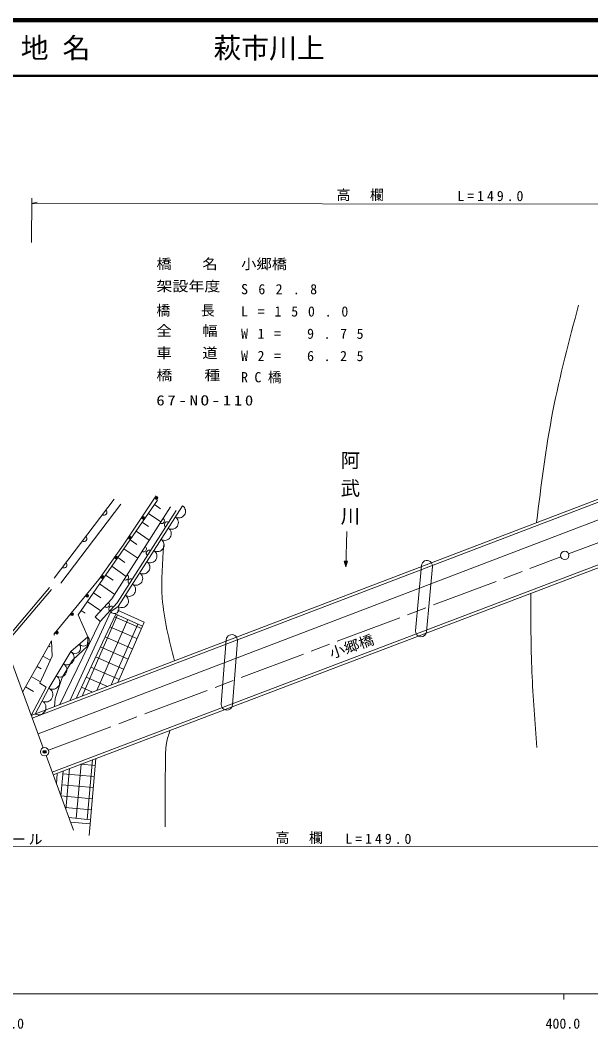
# Model space of a CAD drawing. Units: millimetres, scale not verified. Extents: x 40000 to 680000, y 20000 to 380000.
# Drawn here: x 370268 to 472874, y 198715 to 380000 of the extents above; entities that cross this region are included whole.
import ezdxf
from ezdxf.enums import TextEntityAlignment as Align

# ---------------------------------------------------------------- set-up
doc = ezdxf.new("R2010")
doc.units = ezdxf.units.MM
doc.header["$LTSCALE"] = 1000
doc.header["$PDMODE"] = 32
doc.header["$PDSIZE"] = 500
doc.linetypes.add('CHAIN', pattern=[18.5, 12, -1.5, 3.5, -1.5])
for name, color, linetype, lineweight in [('M-BGD', 7, 'Continuous', 13), ('M-BMK', 7, 'Continuous', 13), ('M-BMK-SRVR', 3, 'Continuous', 13), ('M-STR-HTXT', 7, 'Continuous', 13), ('M-STR-STR1', 1, 'Continuous', 13), ('M-TTL', 2, 'Continuous', 140), ('M-TTL-BAND', 7, 'Continuous', 13), ('M-TTL-LINE', 7, 'Continuous', 50)]:
    doc.layers.add(name, color=color, linetype=linetype, lineweight=lineweight)
for name, color, linetype in [('M-BGD-HTXT', 7, 'Continuous'), ('M-OTRS', 6, 'Continuous'), ('M-TTL-TXT', 7, 'Continuous')]:
    doc.layers.add(name, color=color, linetype=linetype)
doc.styles.add('@ＭＳ ゴシック', font='')
doc.styles.add('ＭＳ ゴシック', font='')
doc.styles.get('@ＭＳ ゴシック').set_extended_font_data('@MS Gothic')
doc.styles.get('ＭＳ ゴシック').set_extended_font_data('MS Gothic')

msp = doc.modelspace()

# ---------------------------------------------------------------- hatches: boundary and pattern name
at = {"layer": 'M-BGD'}
h = msp.add_hatch(dxfattribs=at)
h.set_pattern_fill('USER', color=256, style=0, pattern_type=2)
h.set_pattern_definition([(246.4146, (215440, 448176), (1832.93, -800.23), []), (156.4146, (215440, 448176), (-800.23, -1832.93), [])])
h.paths.add_polyline_path([(392240, 271096), (387815, 260961), (380310, 258096), (387482, 273267)])
h = msp.add_hatch(dxfattribs=at)
h.set_pattern_fill('USER', color=256, style=0, pattern_type=2)
h.set_pattern_definition([(264.91095, (191630, 439850), (1992.116, -177.408), []), (174.91095, (191630, 439850), (-177.408, -1992.116), [])])
h.paths.add_polyline_path([(383875, 247299), (382892, 236258), (379014, 236685), (377594, 240546), (377986, 245065)])

# ---------------------------------------------------------------- linework, layer by layer
for p, q in [((372441, 254557), (512563, 308043)), ((512073, 296458), (376010, 244850)), ((376375, 279709), (387157, 293902)), ((380693, 273111), (394959, 293743)), ((394565, 294269), (394732, 294518)), ((377569, 278802), (388351, 292995)), ((394411, 292949), (395505, 292192)), ((393313, 291362), (395563, 289807)), ((392216, 289775), (393371, 288977)), ((390021, 286601), (391236, 285761)), ((391118, 288188), (393488, 286549)), ((429004, 288117), (428793, 281759)), ((388924, 285014), (391414, 283292)), ((387826, 283427), (389101, 282545)), ((386729, 281840), (389339, 280035)), ((441351, 270269), (442411, 281988)), ((443342, 270089), (444403, 281808)), ((385631, 280253), (386967, 279329)), ((368162, 269317), (375530, 278022)), ((368543, 268994), (375911, 277699)), ((384534, 278666), (387265, 276777)), ((383436, 277079), (384758, 276165)), ((381242, 273905), (381983, 273392)), ((382339, 275492), (384759, 273818)), ((379223, 257681), (386540, 273692)), ((380693, 273111), (382487, 269076)), ((370716, 259247), (375910, 268467)), ((376466, 269849), (376657, 270080)), ((406425, 257081), (407327, 268643)), ((408419, 256925), (409321, 268487)), ((375391, 267545), (375669, 267388)), ((374352, 265701), (375661, 264964)), ((373313, 263857), (374050, 263442)), ((372274, 262013), (373912, 261090)), ((371235, 260169), (372678, 259356)), ((383875, 247299), (382645, 233479)), ((377594, 240546), (377986, 245065)), ((376811, 242673), (376914, 244658)), ((382892, 236258), (379014, 236685)), ((379328, 235831), (382829, 235549))]:
    msp.add_line(p, q, dxfattribs=at)
for points in [[(544163, 326324), (543052, 323385), (539970, 318811), (536195, 315348), (532144, 312993), (528308, 311069), (524584, 309384), (513629, 305239), (373476, 251741)], [(376657, 270080), (384425, 279501), (388771, 285636), (394565, 294269)], [(383782, 272758), (386773, 276004), (397304, 292542)], [(384665, 271945), (387728, 275270), (398317, 291898)], [(386540, 273692), (387905, 274616), (399446, 292728)], [(387787, 273964), (392544, 271793), (392240, 271096)], [(383782, 272758), (384665, 271945), (377390, 256981)], [(387815, 260961), (392240, 271096), (387482, 273267), (380310, 258096)], [(372262, 255024), (374939, 260093), (373799, 260840), (375996, 265705), (375910, 268467)], [(372982, 255298), (375452, 259923), (379357, 266518), (382448, 269164)], [(376468, 269459), (376437, 269484), (376403, 269538), (376384, 269593), (376377, 269663), (376386, 269721), (376415, 269787), (376466, 269849)], [(382448, 269164), (382347, 267464), (379648, 264950), (377823, 261853), (376544, 258063), (376422, 256612)]]:
    msp.add_lwpolyline(points, dxfattribs=at)
for points in [[(428793, 281759), (429146, 282748), (428507, 282769)], [(428797, 281879), (429085, 282710), (428565, 282727)], [(428801, 281999), (429024, 282672), (428624, 282685)], [(428805, 282119), (428962, 282634), (428683, 282643)], [(428809, 282239), (428901, 282596), (428741, 282601)], [(428815, 282399), (428840, 282558), (428800, 282559)]]:
    msp.add_lwpolyline(points, close=True, dxfattribs=at)
for centre, radius in [((394773, 294130), 250), ((394773, 294130), 150), ((394773, 294130), 50), ((392374, 290556), 250), ((392374, 290556), 150), ((392374, 290556), 50), ((389976, 286983), 250), ((389976, 286983), 150), ((389976, 286983), 50), ((387522, 283440), 250), ((387522, 283440), 150), ((387522, 283440), 50), ((385034, 279928), 250), ((385034, 279928), 150), ((385034, 279928), 50), ((382326, 276562), 250), ((382326, 276562), 150), ((382326, 276562), 50), ((379588, 273242), 250), ((379588, 273242), 150), ((379588, 273242), 50), ((376850, 269921), 250), ((376850, 269921), 150), ((376850, 269921), 50)]:
    msp.add_circle(centre, radius, dxfattribs=at)
for centre, radius, start, end in [((385360, 291537), 500, 232.77707, 52.77707), ((398805, 291722), 1193, 237.49541, 57.49541), ((395692, 290010), 500, 237.50974, 57.50974), ((397523, 289710), 1193, 237.49541, 57.49541), ((396240, 287697), 1193, 237.49541, 57.49541), ((396690, 289342), 500, 57.50974, 237.50974), ((381766, 286806), 500, 232.77707, 52.77707), ((394958, 285685), 1193, 237.49541, 57.49541), ((392466, 284944), 500, 237.50974, 57.50974), ((393435, 284232), 500, 57.50974, 237.50974), ((393676, 283672), 1193, 237.49541, 57.49541), ((443407, 281898), 1000, 354.8295, 174.82954), ((378172, 282075), 500, 232.77707, 52.77707), ((392393, 281660), 1193, 237.49541, 57.49541), ((389240, 279879), 500, 237.50974, 57.50974), ((390181, 279122), 500, 57.50974, 237.50974), ((391111, 279647), 1193, 237.49541, 57.49541), ((389829, 277635), 1193, 237.49541, 57.49541), ((388546, 275622), 1193, 237.49541, 57.49541), ((385817, 274966), 500, 227.35147, 47.35147), ((386717, 274173), 500, 47.35147, 227.35147), ((387223, 274154), 824, 214.108, 34.108), ((442347, 270179), 1000, 174.82954, 354.82952), ((381675, 268503), 1017, 220.57159, 40.57159), ((408324, 268565), 1000, 355.53583, 175.53583), ((378707, 265419), 1278, 239.36455, 59.36455), ((380130, 267180), 1017, 220.57159, 40.57159), ((377405, 263221), 1278, 239.36455, 59.36455), ((376103, 261022), 1278, 239.36455, 59.36455), ((374834, 258767), 1311, 241.89386, 61.89386), ((373599, 256455), 1311, 241.89386, 61.89386), ((407422, 257003), 1000, 175.53583, 355.53583)]:
    msp.add_arc(centre, radius, start, end, dxfattribs=at)
for points, knots in [([(463112, 289702), (463939, 296419), (464766, 303135), (466059, 309762), (467306, 316148), (468985, 322451), (470664, 328753)], [0, 0, 0, 0, 1, 1, 1, 2, 2, 2, 2]), ([(398030, 264860), (397064, 268594), (396098, 272327), (395820, 276118), (395588, 279297), (395839, 282517), (396091, 285736)], [0, 0, 0, 0, 1, 1, 1, 2, 2, 2, 2]), ([(463187, 249258), (462825, 253775), (462464, 258292), (462280, 262817), (462087, 267527), (462087, 272246), (462087, 276964)], [0, 0, 0, 0, 1, 1, 1, 2, 2, 2, 2]), ([(396313, 234999), (396339, 238876), (396364, 242752), (396375, 246667), (396378, 247815), (396380, 248966), (396588, 250083), (396731, 250852), (396973, 251605), (397214, 252358)], [0, 0, 0, 0, 1, 1, 1, 2, 2, 2, 3, 3, 3, 3])]:
    msp.add_open_spline(points, degree=3, knots=knots, dxfattribs=at)
at = {"layer": 'M-BMK', "color": 2, "linetype": 'CHAIN'}
for p, q in [((468882, 284067), (536804, 309695)), ((375364, 248780), (467479, 283537))]:
    msp.add_line(p, q, dxfattribs=at)
at = {"layer": 'M-BMK-SRVR'}
for p, q in [((366962, 269453), (374404, 249219)), ((374921, 247811), (379840, 234439))]:
    msp.add_line(p, q, dxfattribs=at)
for centre in [(468181, 283802), (374663, 248515)]:
    msp.add_circle(centre, 750, dxfattribs=at)
at = {"layer": 'M-OTRS'}
msp.add_point((374663, 248515), dxfattribs=at)
at = {"layer": 'M-STR-HTXT'}
for p, q in [((372330, 340023), (372336, 348023)), ((372335, 347023), (373336, 347302)), ((372335, 347023), (512415, 346912)), ((359533, 231495), (511826, 231374))]:
    msp.add_line(p, q, dxfattribs=at)
at = {"layer": 'M-STR-STR1'}
for p, q in [((372262, 255024), (512384, 308510)), ((512250, 295991), (376188, 244383))]:
    msp.add_line(p, q, dxfattribs=at)
at = {"layer": 'M-TTL'}
msp.add_line((680000, 380000), (40000, 380000), dxfattribs=at)
at = {"layer": 'M-TTL-BAND'}
for p, q in [((40000, 205000), (579000, 205000)), ((468000, 205000), (468000, 204000))]:
    msp.add_line(p, q, dxfattribs=at)
at = {"layer": 'M-TTL-LINE'}
msp.add_line((40000, 370000), (680000, 370000), dxfattribs=at)

# ---------------------------------------------------------------- texts
at = {"layer": 'M-BGD-HTXT', "insert": (427990, 302681), "char_height": 2566, "attachment_point": 7, "rotation": 269.954, "style": '@ＭＳ ゴシック'}
msp.add_mtext('\\T1.43;阿武川', dxfattribs=at)
at = {"layer": 'M-STR-HTXT', "char_height": 1833, "attachment_point": 7, "style": 'ＭＳ ゴシック'}
for s, insert, rotation in [('\\T1.2;高\u3000欄', (427146, 347480), 359.954), ('\\T1.42;L=149.0', (448881, 347462), 359.954), ('\\T1.2;ガードレール', (356791, 231769), 0.014), ('\\T1.2;高\u3000欄', (416186, 231950), 359.954), ('\\T1.42;L=149.0', (428743, 231940), 359.954)]:
    msp.add_mtext(s, dxfattribs=dict(at, insert=insert, rotation=rotation))
at = {"layer": 'M-STR-STR1', "style": 'ＭＳ ゴシック'}
for s, rotation, width, p in [('橋\u3000\u3000名', 359.954, 1.1, (394771, 334727)), ('小郷橋', 359.954, 1.1, (409993, 334715)), ('架設年度 ', 359.954, 1.15, (394768, 330727)), ('全\u3000\u3000幅', 359.954, 1.1, (394761, 322727)), ('車\u3000\u3000道', 359.954, 1.1, (394758, 318727)), ('橋\u3000\u3000種 ', 359.954, 1.15, (394755, 314727)), ('小郷橋', 18.855, 1.1, (426432, 264725))]:
    msp.add_text(s, height=1833, rotation=rotation, dxfattribs=dict(at, width=width)).set_placement(p, align=Align.BOTTOM_LEFT)
at = {"layer": 'M-STR-STR1', "char_height": 1833, "attachment_point": 7, "rotation": 359.954, "style": 'ＭＳ ゴシック'}
for s, insert in [('\\T2.49;S62.8', (409989, 330715)), ('\\T1.6;橋\\~\\~長', (394765, 326727)), ('\\T2.41;L=150.0', (409986, 326715)), ('\\T2.38;W1=\\~9.75', (409983, 322715)), ('\\T2.38;W2=\\~6.25', (409980, 318715)), ('\\T1.93;RC橋', (409977, 314715)), ('\\T1.33;\\W1.2;67-NO-110', (394752, 310727))]:
    msp.add_mtext(s, dxfattribs=dict(at, insert=insert))
at = {"layer": 'M-TTL-BAND', "style": 'ＭＳ ゴシック'}
for s, p in [('300.0', (367844, 198195)), ('400.0', (467844, 198195))]:
    msp.add_text(s, height=1833, dxfattribs=at).set_placement(p, align=Align.BOTTOM_CENTER)
at = {"layer": 'M-TTL-TXT', "style": 'ＭＳ ゴシック'}
for s, p in [('地 名', (370380, 375000)), ('萩市川上', (405024, 375000))]:
    msp.add_text(s, height=3666, dxfattribs=at).set_placement(p, align=Align.MIDDLE_LEFT)

doc.saveas('drawing.dxf')
